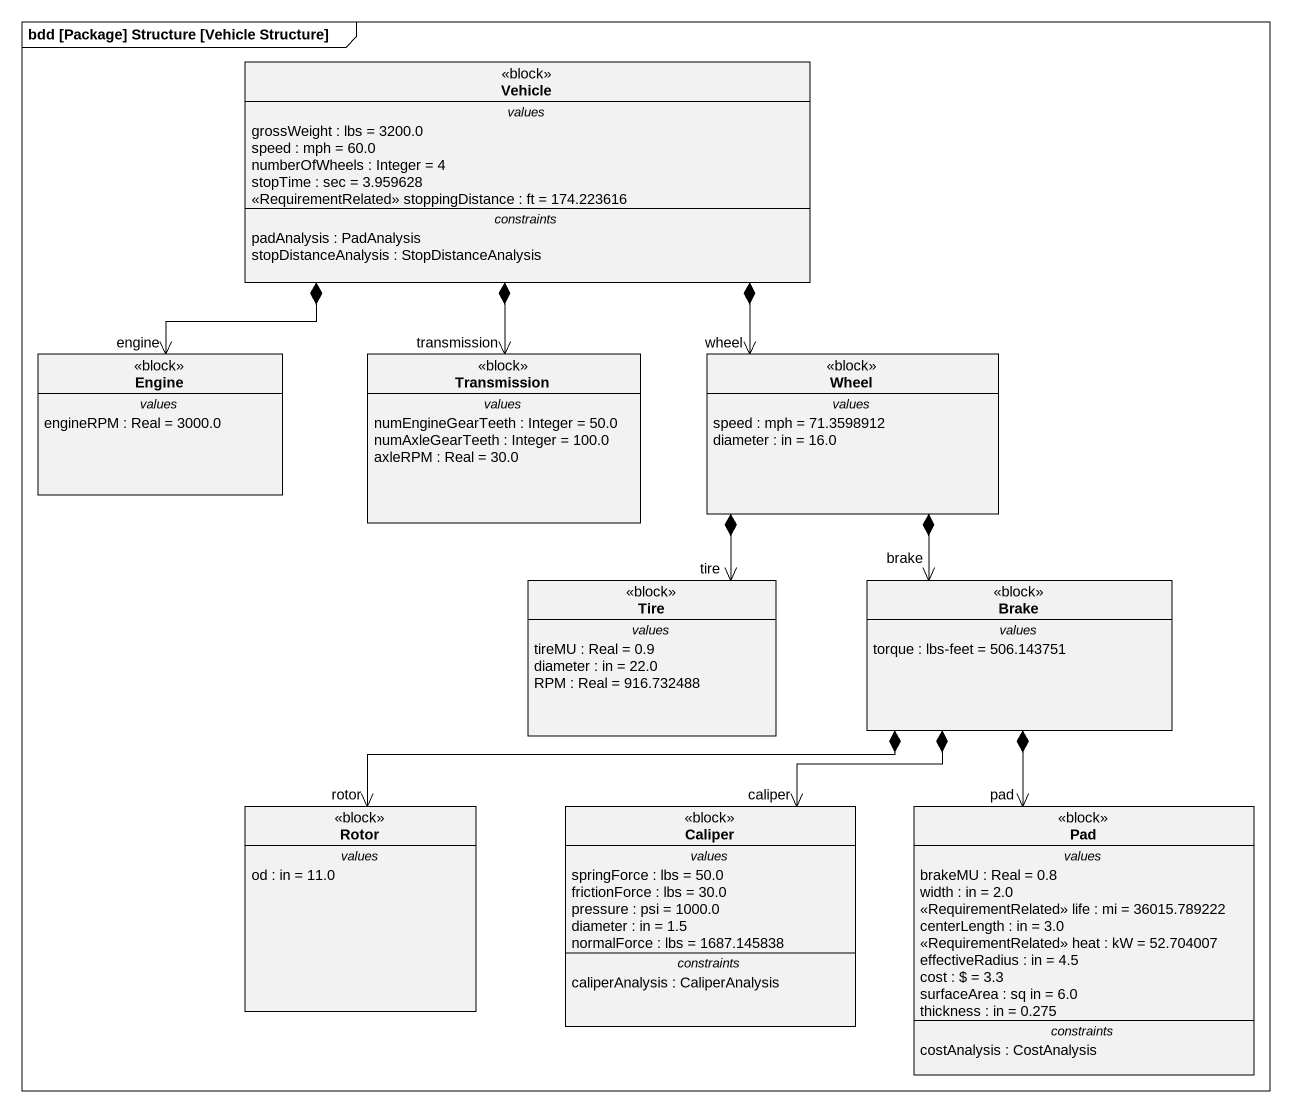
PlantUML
@startuml
mainframe bdd [Package] Structure [Vehicle Structure]
hide circle
hide empty members
class Vehicle <<block>> {
  -- values --
  grossWeight : lbs = 3200.0
  speed : mph = 60.0
  numberOfWheels : Integer = 4
  stopTime : sec = 3.959628
  <<RequirementRelated>> stoppingDistance : ft = 174.223616
  -- constraints --
  padAnalysis : PadAnalysis
  stopDistanceAnalysis : StopDistanceAnalysis
}
class Engine <<block>> {
  -- values --
  engineRPM : Real = 3000.0
}
class Transmission <<block>> {
  -- values --
  numEngineGearTeeth : Integer = 50.0
  numAxleGearTeeth : Integer = 100.0
  axleRPM : Real = 30.0
}
class Wheel <<block>> {
  -- values --
  speed : mph = 71.3598912
  diameter : in = 16.0
}
class Tire <<block>> {
  -- values --
  tireMU : Real = 0.9
  diameter : in = 22.0
  RPM : Real = 916.732488
}
class Brake <<block>> {
  -- values --
  torque : lbs-feet = 506.143751
}
class Rotor <<block>> {
  -- values --
  od : in = 11.0
}
class Caliper <<block>> {
  -- values --
  springForce : lbs = 50.0
  frictionForce : lbs = 30.0
  pressure : psi = 1000.0
  diameter : in = 1.5
  normalForce : lbs = 1687.145838
  -- constraints --
  caliperAnalysis : CaliperAnalysis
}
class Pad <<block>> {
  -- values --
  brakeMU : Real = 0.8
  width : in = 2.0
  <<RequirementRelated>> life : mi = 36015.789222
  centerLength : in = 3.0
  <<RequirementRelated>> heat : kW = 52.704007
  effectiveRadius : in = 4.5
  cost : $ = 3.3
  surfaceArea : sq in = 6.0
  thickness : in = 0.275
  -- constraints --
  costAnalysis : CostAnalysis
}
Vehicle *--> "engine" Engine
Vehicle *--> "transmission" Transmission
Vehicle *--> "wheel" Wheel
Wheel *--> "tire" Tire
Wheel *--> "brake" Brake
Brake *-left-> "rotor" Rotor
Brake *--> "caliper" Caliper
Brake *--> "pad" Pad
@enduml
